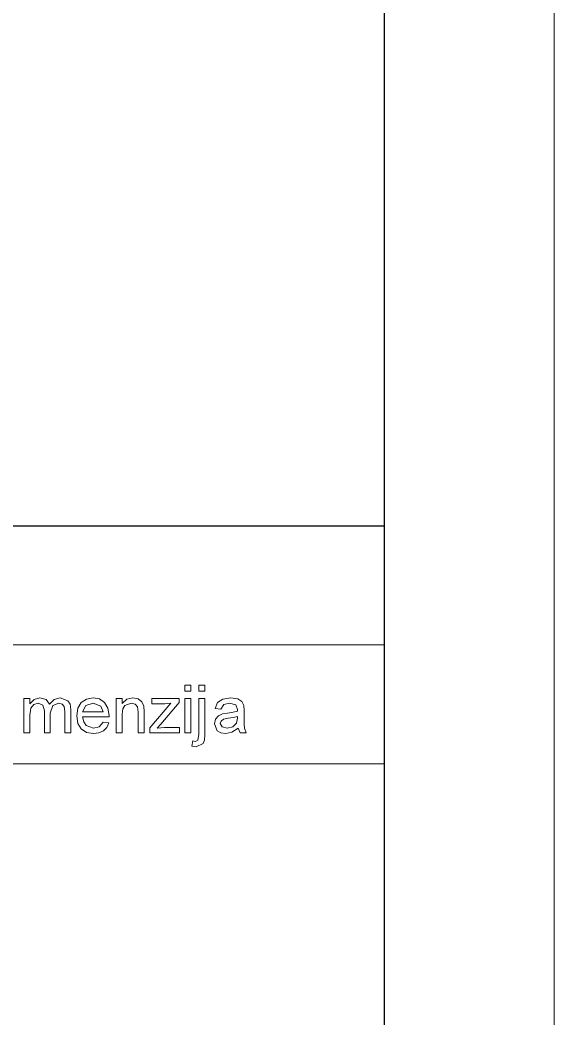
# Model space of a CAD drawing. Extents: x 0 to 297, y 0 to 420.
# Drawn here: x 281.26 to 297, y 25.51 to 54.9 of the extents above; entities that cross this region are included whole.
import ezdxf

# ---------------------------------------------------------------- set-up
doc = ezdxf.new("R2010")
doc.units = 0

msp = doc.modelspace()

# ---------------------------------------------------------------- linework, layer by layer
at = {"color": 7, "lineweight": 13}
for p, q in [((297, 0), (297, 420)), ((142.421, 36.5), (292, 36.5)), ((292, 33), (142.421, 33))]:
    msp.add_line(p, q, dxfattribs=at)
at = {"color": 7, "lineweight": 30}
for p, q in [((292, 5), (292, 415)), ((142.421, 40), (292, 40))]:
    msp.add_line(p, q, dxfattribs=at)
at = {"color": 7, "lineweight": 13}
for points in [[(286.126, 35.133), (286.126, 35.308), (286.301, 35.308), (286.301, 35.133)], [(286.534, 35.133), (286.534, 35.308), (286.709, 35.308), (286.709, 35.133)], [(281.381, 33.908), (281.381, 34.919), (281.556, 34.919), (281.556, 34.767), (281.679, 34.891), (281.854, 34.939), (282.033, 34.89), (282.132, 34.755), (282.271, 34.893), (282.447, 34.939), (282.68, 34.855), (282.741, 34.75), (282.762, 34.6), (282.762, 33.908), (282.587, 33.908), (282.587, 34.538), (282.57, 34.684), (282.51, 34.756), (282.407, 34.783), (282.23, 34.713), (282.159, 34.489), (282.159, 33.908), (281.984, 33.908), (281.984, 34.557), (281.942, 34.727), (281.806, 34.783), (281.673, 34.745), (281.584, 34.635), (281.556, 34.426), (281.556, 33.908)], [(283.713, 34.219), (283.884, 34.2), (283.823, 34.068), (283.725, 33.97), (283.593, 33.909), (283.429, 33.889), (283.226, 33.923), (283.07, 34.024), (282.97, 34.187), (282.937, 34.405), (282.97, 34.63), (283.071, 34.799), (283.225, 34.904), (283.42, 34.939), (283.608, 34.905), (283.758, 34.802), (283.857, 34.639), (283.89, 34.42), (283.889, 34.375), (283.112, 34.375), (283.142, 34.233), (283.211, 34.129), (283.433, 34.044), (283.602, 34.086)], [(283.112, 34.53), (283.715, 34.53), (283.645, 34.697), (283.419, 34.783), (283.207, 34.714)], [(284.104, 33.908), (284.104, 34.919), (284.279, 34.919), (284.279, 34.776), (284.41, 34.898), (284.588, 34.939), (284.75, 34.906), (284.86, 34.82), (284.911, 34.694), (284.92, 34.528), (284.92, 33.908), (284.745, 33.908), (284.745, 34.516), (284.726, 34.671), (284.657, 34.752), (284.54, 34.783), (284.356, 34.714), (284.298, 34.615), (284.279, 34.454), (284.279, 33.908)], [(285.095, 33.908), (285.095, 34.054), (285.71, 34.783), (285.532, 34.764), (285.154, 34.764), (285.154, 34.919), (285.951, 34.919), (285.951, 34.803), (285.411, 34.163), (285.31, 34.044), (285.519, 34.064), (285.97, 34.064), (285.97, 33.908)], [(286.126, 33.908), (286.126, 34.919), (286.301, 34.919), (286.301, 33.908)], [(286.328, 33.519), (286.36, 33.669), (286.436, 33.655), (286.51, 33.69), (286.534, 33.862), (286.534, 34.919), (286.709, 34.919), (286.709, 33.854), (286.697, 33.696), (286.661, 33.595), (286.46, 33.5)], [(287.693, 34.044), (287.509, 33.924), (287.326, 33.889), (287.184, 33.909), (287.079, 33.97), (286.993, 34.177), (287.026, 34.312), (287.111, 34.409), (287.23, 34.466), (287.377, 34.491), (287.551, 34.518), (287.673, 34.55), (287.673, 34.591), (287.627, 34.729), (287.44, 34.783), (287.269, 34.744), (287.187, 34.608), (287.012, 34.627), (287.088, 34.801), (287.241, 34.903), (287.473, 34.939), (287.685, 34.908), (287.805, 34.83), (287.859, 34.712), (287.868, 34.559), (287.868, 34.342), (287.871, 34.153), (287.88, 34.044), (287.926, 33.908), (287.751, 33.908)], [(287.673, 34.394), (287.56, 34.363), (287.402, 34.337), (287.257, 34.307), (287.191, 34.257), (287.168, 34.185), (287.218, 34.085), (287.365, 34.044), (287.536, 34.086), (287.646, 34.192), (287.673, 34.34)]]:
    msp.add_lwpolyline(points, close=True, dxfattribs=at)

doc.saveas('drawing.dxf')
